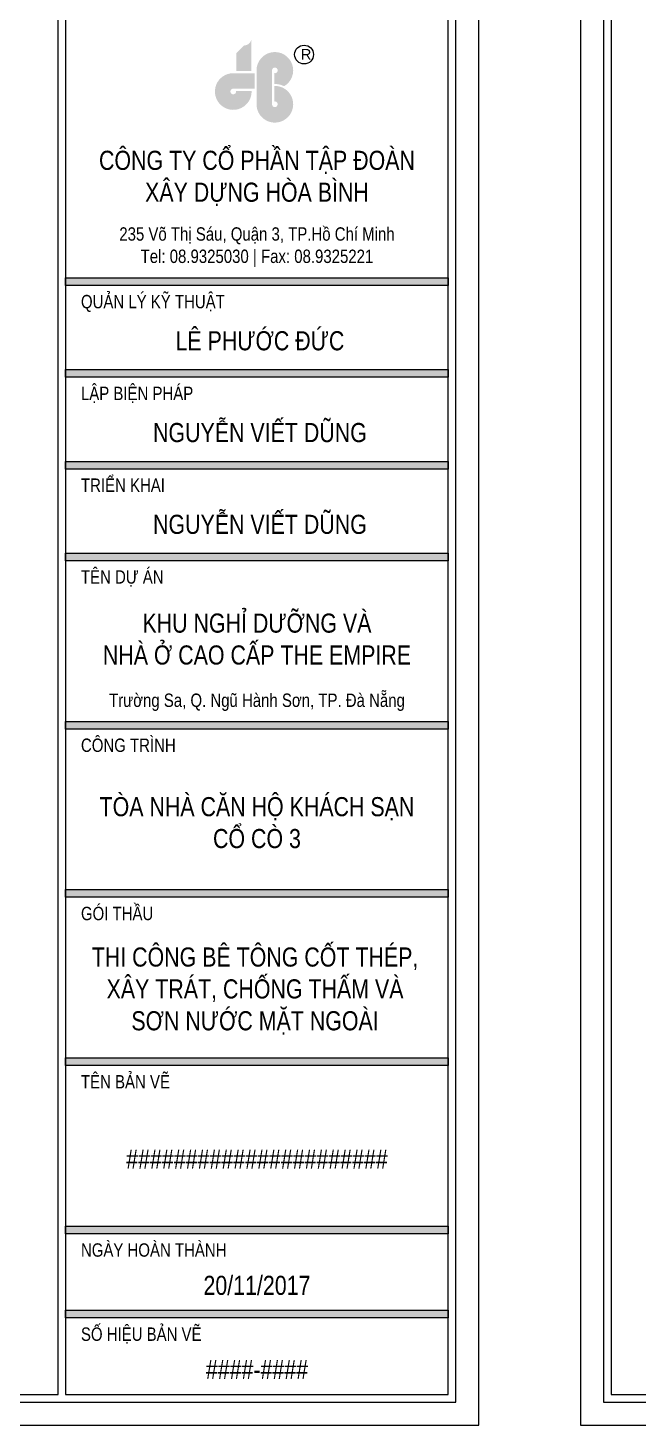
# Model space of a CAD drawing. Header units: millimetres. Extents: x -376071 to 28028791, y -269234 to 29325.
# Drawn here: x 402341 to 410314, y -269234 to -250967 of the extents above; entities that cross this region are included whole.
import ezdxf
from ezdxf.enums import TextEntityAlignment as Align

# ---------------------------------------------------------------- set-up
doc = ezdxf.new("R2010")
doc.units = ezdxf.units.MM
doc.header["$LTSCALE"] = 100
doc.layers.add('03. HATCH 03', color=5, linetype='Continuous')
doc.layers.add('0_TEXT', color=7, linetype='Continuous', lineweight=15)
doc.styles.add('Arial 0.8', font='arial_0.ttf', dxfattribs={"width": 0.8, "height": 250})

# ---------------------------------------------------------------- blocks, each defined once
blk = doc.blocks.new('lo go hb')
at = {"linetype": 'ByBlock', "true_color": 0x047bfb}
h = blk.add_hatch(color=150, dxfattribs=at)
h.paths.add_polyline_path([(-524, 1333), (-820, 1038), (-229, 979)])
h.paths.add_polyline_path([(-229, 1629, -0.414208), (-524, 1333), (-229, 979)])
h.paths.add_polyline_path([(-229, 979), (-820, 1038), (-820, 329), (-229, 329)])
for points in [[(576, 359, -2.79063), (665, 251), (665, -174, -0.125559), (1049, -261, 1.726912), (-32, 359), (-32, -969, 2.465752), (665, -251), (665, -861, -2.79063), (576, -969)], [(-104, 249), (-943, 249, 2.465942), (-225, -448), (-835, -448, -2.792193), (-943, -359), (-104, -359)]]:
    blk.add_hatch(color=150, dxfattribs=at).paths.add_polyline_path(points)
at = {"color": 142}
blk.add_circle((1831, 979), 369, dxfattribs=at)
at = {"color": 142, "insert": (1698, 1197), "char_height": 416.19, "width": 1169.98, "attachment_point": 1}
blk.add_mtext('{\\fVNI-Helve|b0|i0|c0|p2;R}', dxfattribs=at)
blk = doc.blocks.new('Khung A3 COR3')
h = blk.add_hatch(color=256)
h.set_gradient(color1=(63, 127, 63), one_color=1, tint=1, name='INVCYLINDER')
h.paths.add_polyline_path([(366, 150), (416, 150), (416, 149), (366, 149)])
h = blk.add_hatch(color=256)
h.set_gradient(color1=(63, 127, 63), one_color=1, tint=1, name='INVCYLINDER')
h.paths.add_polyline_path([(366, 150), (416, 150), (416, 149), (366, 149)])
h = blk.add_hatch(color=256)
h.set_gradient(color1=(63, 127, 63), one_color=1, tint=1, name='INVCYLINDER')
h.paths.add_polyline_path([(366, 138), (416, 138), (416, 137), (366, 137)])
h = blk.add_hatch(color=256)
h.set_gradient(color1=(63, 127, 63), one_color=1, tint=1, name='INVCYLINDER')
h.paths.add_polyline_path([(366, 138), (416, 138), (416, 137), (366, 137)])
h = blk.add_hatch(color=256)
h.set_gradient(color1=(63, 127, 63), one_color=1, tint=1, name='INVCYLINDER')
h.paths.add_polyline_path([(366, 126), (416, 126), (416, 125), (366, 125)])
h = blk.add_hatch(color=256)
h.set_gradient(color1=(63, 127, 63), one_color=1, tint=1, name='INVCYLINDER')
h.paths.add_polyline_path([(366, 126), (416, 126), (416, 125), (366, 125)])
h = blk.add_hatch(color=256)
h.set_gradient(color1=(63, 127, 63), one_color=1, tint=1, name='INVCYLINDER')
h.paths.add_polyline_path([(366, 114), (416, 114), (416, 113), (366, 113)])
h = blk.add_hatch(color=256)
h.set_gradient(color1=(63, 127, 63), one_color=1, tint=1, name='INVCYLINDER')
h.paths.add_polyline_path([(366, 114), (416, 114), (416, 113), (366, 113)])
h = blk.add_hatch(color=256)
h.set_gradient(color1=(63, 127, 63), one_color=1, tint=1, name='INVCYLINDER')
h.paths.add_polyline_path([(366, 92), (416, 92), (416, 91), (366, 91)])
h = blk.add_hatch(color=256)
h.set_gradient(color1=(63, 127, 63), one_color=1, tint=1, name='INVCYLINDER')
h.paths.add_polyline_path([(366, 92), (416, 92), (416, 91), (366, 91)])
h = blk.add_hatch(color=256)
h.set_gradient(color1=(63, 127, 63), one_color=1, tint=1, name='INVCYLINDER')
h.paths.add_polyline_path([(366, 70), (416, 70), (416, 69), (366, 69)])
h = blk.add_hatch(color=256)
h.set_gradient(color1=(63, 127, 63), one_color=1, tint=1, name='INVCYLINDER')
h.paths.add_polyline_path([(366, 70), (416, 70), (416, 69), (366, 69)])
h = blk.add_hatch(color=256)
h.set_gradient(color1=(63, 127, 63), one_color=1, tint=1, name='INVCYLINDER')
h.paths.add_polyline_path([(366, 48), (416, 48), (416, 47), (366, 47)])
h = blk.add_hatch(color=256)
h.set_gradient(color1=(63, 127, 63), one_color=1, tint=1, name='INVCYLINDER')
h.paths.add_polyline_path([(366, 48), (416, 48), (416, 47), (366, 47)])
h = blk.add_hatch(color=256)
h.set_gradient(color1=(63, 127, 63), one_color=1, tint=1, name='INVCYLINDER')
h.paths.add_polyline_path([(366, 26), (416, 26), (416, 25), (366, 25)])
h = blk.add_hatch(color=256)
h.set_gradient(color1=(63, 127, 63), one_color=1, tint=1, name='INVCYLINDER')
h.paths.add_polyline_path([(366, 26), (416, 26), (416, 25), (366, 25)])
h = blk.add_hatch(color=256)
h.set_gradient(color1=(63, 127, 63), one_color=1, tint=1, name='INVCYLINDER')
h.paths.add_polyline_path([(366, 15), (416, 15), (416, 14), (366, 14)])
h = blk.add_hatch(color=256)
h.set_gradient(color1=(63, 127, 63), one_color=1, tint=1, name='INVCYLINDER')
h.paths.add_polyline_path([(366, 15), (416, 15), (416, 14), (366, 14)])
at = {"ltscale": 2000}
for points in [[(420, 0), (420, 297), (0, 297), (0, 0)], [(417, 3), (417, 294), (3, 294), (3, 3)], [(365, 4), (365, 293), (4, 293), (4, 4)], [(416, 293), (366, 293), (366, 4), (416, 4)]]:
    blk.add_lwpolyline(points, close=True, dxfattribs=at)
at = {"color": 7, "flags": 128}
for points in [[(366, 150), (416, 150), (416, 149), (366, 149), (366, 150)], [(366, 150), (416, 150), (416, 149), (366, 149), (366, 150)], [(366, 138), (416, 138), (416, 137), (366, 137), (366, 138)], [(366, 138), (416, 138), (416, 137), (366, 137), (366, 138)], [(366, 126), (416, 126), (416, 125), (366, 125), (366, 126)], [(366, 126), (416, 126), (416, 125), (366, 125), (366, 126)], [(366, 114), (416, 114), (416, 113), (366, 113), (366, 114)], [(366, 114), (416, 114), (416, 113), (366, 113), (366, 114)], [(366, 92), (416, 92), (416, 91), (366, 91), (366, 92)], [(366, 92), (416, 92), (416, 91), (366, 91), (366, 92)], [(366, 70), (416, 70), (416, 69), (366, 69), (366, 70)], [(366, 70), (416, 70), (416, 69), (366, 69), (366, 70)], [(366, 48), (416, 48), (416, 47), (366, 47), (366, 48)], [(366, 48), (416, 48), (416, 47), (366, 47), (366, 48)], [(366, 26), (416, 26), (416, 25), (366, 25), (366, 26)], [(366, 26), (416, 26), (416, 25), (366, 25), (366, 26)], [(366, 15), (416, 15), (416, 14), (366, 14), (366, 15)], [(366, 15), (416, 15), (416, 14), (366, 14), (366, 15)]]:
    blk.add_lwpolyline(points, dxfattribs=at)
at = {"color": 7, "lineweight": 0, "xscale": 0.003336270388982869, "yscale": 0.003336270388982869, "zscale": 0.003336270388982869}
blk.add_blockref('lo go hb', (391.05, 175.92), dxfattribs=at)
at = {"style": 'Arial 0.8', "width": 0.8}
blk.add_attdef('TENBANVE_001', (387.9, 33.5), '', height=2.5, dxfattribs=at)
blk.add_attdef('SOHIEU', text='', height=2.5, dxfattribs=at).set_placement((391, 7.25), align=Align.MIDDLE_CENTER)
at = {"layer": '03. HATCH 03', "color": 7, "lineweight": 15, "char_height": 1.75, "width": 23.1325, "attachment_point": 1, "style": 'Arial 0.8'}
for s, insert in [('QUẢN LÝ KỸ THUẬT', (368, 147.76)), ('LẬP BIỆN PHÁP', (368, 135.76)), ('TRIỂN KHAI', (368, 123.76)), ('\\pt15.75;TÊN DỰ ÁN', (368, 111.76)), ('\\pt15.75;CÔNG TRÌNH', (368, 89.76)), ('\\pt15.75;GÓI THẦU', (368, 67.76)), ('\\pt15.75;TÊN BẢN VẼ', (368, 45.76)), ('\\pt15.75;NGÀY HOÀN THÀNH', (368, 23.76)), ('\\pt15.75;SỐ HIỆU BẢN VẼ', (368, 12.76))]:
    blk.add_mtext(s, dxfattribs=dict(at, insert=insert))
at = {"layer": '0_TEXT', "color": 7, "lineweight": 15, "attachment_point": 5, "style": 'Arial 0.8'}
for s, insert, char_height, width in [('CÔNG TY CỔ PHẦN TẬP ĐOÀN \\PXÂY DỰNG HÒA BÌNH', (391, 163), 2.5, 50), ('\\pt40.25;235 Võ Thị Sáu, Quận 3, TP.Hồ Chí Minh \\PTel: 08.9325030 | Fax: 08.9325221', (391, 154), 1.75, 50), ('^ILÊ PHƯỚC ĐỨC', (391, 141.75), 2.5, 50), ('^INGUYỄN VIẾT DŨNG', (391, 129.75), 2.5, 50), ('^INGUYỄN VIẾT DŨNG', (391, 117.75), 2.5, 50), ('KHU NGHỈ DƯỠNG VÀ \\PNHÀ Ở CAO CẤP THE EMPIRE', (391, 102.75), 2.5, 50), ('Trường Sa, Q. Ngũ Hành Sơn, TP. Đà Nẵng', (391, 94.5), 1.75, 50), ('TÒA NHÀ CĂN HỘ KHÁCH SẠN \\PCỔ CÒ 3', (391, 78.75), 2.5, 50), ('THI CÔNG BÊ TÔNG CỐT THÉP, XÂY TRÁT, CHỐNG THẤM VÀ SƠN NƯỚC MẶT NGOÀI', (390.75, 56.75), 2.5, 45.5), ('20/11/2017', (391, 18.25), 2.5, 50)]:
    blk.add_mtext(s, dxfattribs=dict(at, insert=insert, char_height=char_height, width=width))

msp = doc.modelspace()

# ---------------------------------------------------------------- block references
ref = msp.add_blockref('Khung A3 COR3', (366233.4, -269233.8), dxfattribs=dict(xscale=100, yscale=100, zscale=100))
ref.add_attrib('SOHIEU', '####-####', dxfattribs={"height": 250, "style": 'Arial 0.8', "width": 0.8}).set_placement((405333.4, -268508.8), align=Align.MIDDLE_CENTER)
ref.add_attrib('TENBANVE_001', '######################', (403624.5, -265883.8), dxfattribs={"height": 250, "style": 'Arial 0.8', "width": 0.8})
at = {"xscale": 100, "yscale": 100, "zscale": 100}
msp.add_blockref('Khung A3 COR3', (409562.3, -269233.8), dxfattribs=at)

doc.saveas('drawing.dxf')
